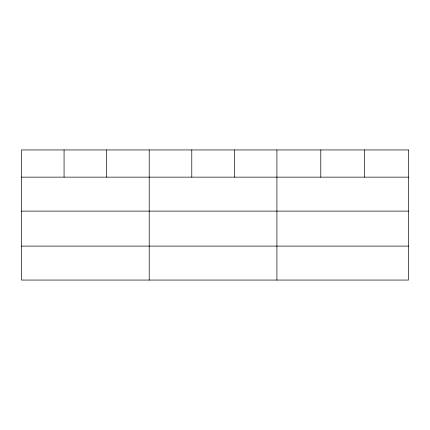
<?xml version="1.0" encoding="UTF-8"?>
<svg xmlns="http://www.w3.org/2000/svg" width="430" height="430" viewBox="0 0 430 430"><rect width="100%" height="100%" fill="white"/><g stroke="black" fill="none" stroke-linecap="round" stroke-linejoin="round"><path stroke-width="0.64" d="M21.5 177.144L408.5 177.144M21.5 211.108L408.5 211.108M21.5 246.105L408.5 246.105M364.64 149.936L364.64 177.144M320.78 149.936L320.78 177.144M276.92 149.936L276.92 280.064M234.35 149.936L234.35 177.144M191.78 149.936L191.78 177.144M149.21 149.936L149.21 280.064M106.64 149.936L106.64 177.144M64.07 149.936L64.07 177.144M408.5 149.936L21.5 149.936L21.5 280.064L408.5 280.064L408.5 149.936"/></g></svg>
